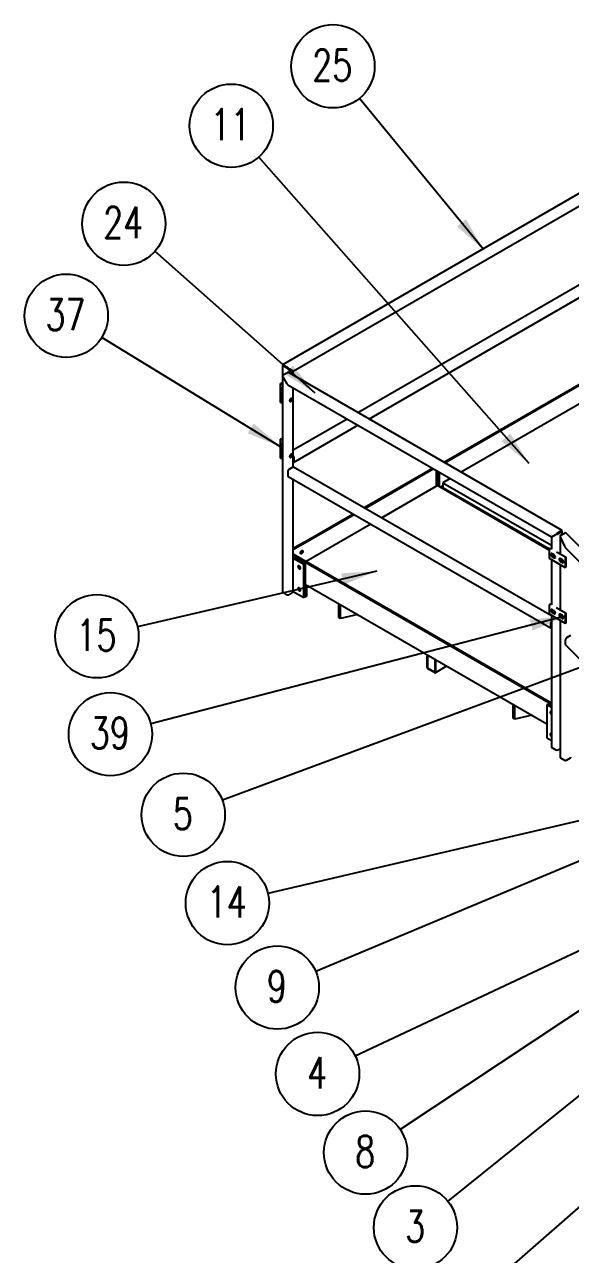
# Model space of a CAD drawing. Header units: millimetres. Extents: x 0 to 55611, y 0 to 32827.
# Drawn here: x 39857 to 41805, y 11077 to 15465 of the extents above; entities that cross this region are included whole.
import ezdxf

# ---------------------------------------------------------------- set-up
doc = ezdxf.new("R2010")
doc.units = ezdxf.units.MM
doc.header["$LTSCALE"] = 10
doc.linetypes.add('SLD-Continua', pattern=[0])
doc.layers.add('FIMSA-ACOTACIONES', color=7, linetype='SLD-Continua')
doc.layers.add('STRUC', color=5, linetype='SLD-Continua')
doc.styles.add('1', font='romans.shx', dxfattribs={"height": 125})
doc.styles.add('SLDTEXTSTYLE18', font='romans.shx', dxfattribs={"width": 0.75})
doc.dimstyles.new('50', dxfattribs={"dimscale": 0, "dimtxt": 125, "dimasz": 125, "dimexe": 125, "dimexo": 125, "dimgap": 50, "dimtad": 1, "dimdec": 0, "dimlfac": 49.861111, "dimzin": 1, "dimtxsty": '1', "dimcen": 2.5, "dimclrd": 1, "dimclre": 1, "dimadec": 0, "dimazin": 0, "dimtfac": 1, "dimtdec": 0, "dimtmove": 0, "dimatfit": 3, "dimfxl": 1, "dimtzin": 1, "dimarcsym": 0})

# ---------------------------------------------------------------- blocks, each defined once
blk = doc.blocks.new('SW_NOTE_0_15')
at = {"layer": 'FIMSA-ACOTACIONES', "color": 0}
blk.add_circle((-94.4, 114.9), 148.7, dxfattribs=at)
at = {"layer": 'FIMSA-ACOTACIONES', "color": 0, "insert": (-96.6, 174.4), "char_height": 111.12, "attachment_point": 2, "style": 'SLDTEXTSTYLE18'}
blk.add_mtext('25', dxfattribs=at)
blk = doc.blocks.new('SW_NOTE_0_16')
at = {"layer": 'FIMSA-ACOTACIONES', "color": 0}
blk.add_circle((-111.3, 98.5), 148.7, dxfattribs=at)
at = {"layer": 'FIMSA-ACOTACIONES', "color": 0, "insert": (-113.6, 158), "char_height": 111.12, "attachment_point": 2, "style": 'SLDTEXTSTYLE18'}
blk.add_mtext('24', dxfattribs=at)
blk = doc.blocks.new('SW_NOTE_0_17')
at = {"layer": 'FIMSA-ACOTACIONES', "color": 0}
blk.add_circle((-144.8, -33.8), 148.7, dxfattribs=at)
at = {"layer": 'FIMSA-ACOTACIONES', "color": 0, "insert": (-147, 25.7), "char_height": 111.12, "attachment_point": 2, "style": 'SLDTEXTSTYLE18'}
blk.add_mtext('15', dxfattribs=at)
blk = doc.blocks.new('SW_NOTE_0_18')
at = {"layer": 'FIMSA-ACOTACIONES', "color": 0}
blk.add_circle((-98.3, 111.5), 148.7, dxfattribs=at)
at = {"layer": 'FIMSA-ACOTACIONES', "color": 0, "insert": (-100.6, 171), "char_height": 111.12, "attachment_point": 2, "style": 'SLDTEXTSTYLE18'}
blk.add_mtext('11', dxfattribs=at)
blk = doc.blocks.new('SW_NOTE_0_21')
at = {"layer": 'FIMSA-ACOTACIONES', "color": 0}
blk.add_circle((-134.5, -63.3), 148.7, dxfattribs=at)
at = {"layer": 'FIMSA-ACOTACIONES', "color": 0, "insert": (-135.6, -3.9), "char_height": 111.1, "attachment_point": 2, "style": 'SLDTEXTSTYLE18'}
blk.add_mtext('4', dxfattribs=at)
blk = doc.blocks.new('SW_NOTE_0_22')
at = {"layer": 'FIMSA-ACOTACIONES', "color": 0}
blk.add_circle((-144.8, -33.9), 148.7, dxfattribs=at)
at = {"layer": 'FIMSA-ACOTACIONES', "color": 0, "insert": (-147, 25.6), "char_height": 111.12, "attachment_point": 2, "style": 'SLDTEXTSTYLE18'}
blk.add_mtext('14', dxfattribs=at)
blk = doc.blocks.new('SW_NOTE_0_41')
at = {"layer": 'FIMSA-ACOTACIONES', "color": 0}
blk.add_circle((-139.4, -51.7), 148.7, dxfattribs=at)
at = {"layer": 'FIMSA-ACOTACIONES', "color": 0, "insert": (-140.5, 7.8), "char_height": 111.1, "attachment_point": 2, "style": 'SLDTEXTSTYLE18'}
blk.add_mtext('5', dxfattribs=at)
blk = doc.blocks.new('SW_NOTE_0_42')
at = {"layer": 'FIMSA-ACOTACIONES', "color": 0}
blk.add_circle((-123.9, -82.2), 148.7, dxfattribs=at)
at = {"layer": 'FIMSA-ACOTACIONES', "color": 0, "insert": (-125, -22.8), "char_height": 111.1, "attachment_point": 2, "style": 'SLDTEXTSTYLE18'}
blk.add_mtext('8', dxfattribs=at)
blk = doc.blocks.new('SW_NOTE_0_43')
at = {"layer": 'FIMSA-ACOTACIONES', "color": 0}
blk.add_circle((-137.2, -57.4), 148.7, dxfattribs=at)
at = {"layer": 'FIMSA-ACOTACIONES', "color": 0, "insert": (-138.3, 2.1), "char_height": 111.1, "attachment_point": 2, "style": 'SLDTEXTSTYLE18'}
blk.add_mtext('9', dxfattribs=at)
blk = doc.blocks.new('SW_NOTE_0_45')
at = {"layer": 'FIMSA-ACOTACIONES', "color": 0}
blk.add_circle((-115.8, -93.3), 148.7, dxfattribs=at)
at = {"layer": 'FIMSA-ACOTACIONES', "color": 0, "insert": (-116.9, -33.8), "char_height": 111.1, "attachment_point": 2, "style": 'SLDTEXTSTYLE18'}
blk.add_mtext('3', dxfattribs=at)
blk = doc.blocks.new('SW_NOTE_0_46')
at = {"layer": 'FIMSA-ACOTACIONES', "color": 0}
blk.add_circle((-126.9, 77.5), 148.7, dxfattribs=at)
at = {"layer": 'FIMSA-ACOTACIONES', "color": 0, "insert": (-129.1, 137), "char_height": 111.12, "attachment_point": 2, "style": 'SLDTEXTSTYLE18'}
blk.add_mtext('37', dxfattribs=at)
blk = doc.blocks.new('SW_NOTE_0_47')
at = {"layer": 'FIMSA-ACOTACIONES', "color": 0}
blk.add_circle((-143.9, -37.3), 148.7, dxfattribs=at)
at = {"layer": 'FIMSA-ACOTACIONES', "color": 0, "insert": (-146.2, 22.2), "char_height": 111.12, "attachment_point": 2, "style": 'SLDTEXTSTYLE18'}
blk.add_mtext('39', dxfattribs=at)

msp = doc.modelspace()

# ---------------------------------------------------------------- linework, layer by layer
at = {"color": 7, "linetype": 'SLD-Continua', "lineweight": 25}
for p, q in [((40774.2, 14186.6), (40770.7, 14184.5)), ((40770.7, 14151.3), (40770.7, 14184.5)), ((40770.7, 14184.5), (40777, 14180.8)), ((40774.2, 14186.6), (40777, 14184.9)), ((40777, 14153.8), (40770.7, 14150.1)), ((40770.7, 14151.3), (40771.7, 14150.7)), ((40770.7, 14116.9), (40770.7, 14150.1)), ((40770.7, 14150.1), (40774.2, 14148)), ((40777, 14149.6), (40774.2, 14148)), ((40774.2, 14114.8), (40774.2, 14148)), ((40770.7, 14116.9), (40774.2, 14114.8)), ((40777, 14116.5), (40774.2, 14114.8)), ((40774.2, 13987.5), (40770.7, 13985.4)), ((40770.7, 13952.2), (40770.7, 13985.4)), ((40770.7, 13985.4), (40777, 13981.7)), ((40774.2, 13987.5), (40777, 13985.8)), ((40777, 13954.7), (40770.7, 13951)), ((40770.7, 13952.2), (40771.7, 13951.6)), ((40770.7, 13917.8), (40770.7, 13951)), ((40770.7, 13951), (40774.2, 13948.9)), ((40770.7, 13917.8), (40774.2, 13915.7)), ((40777, 13950.5), (40774.2, 13948.9)), ((40774.2, 13915.7), (40774.2, 13948.9)), ((40777, 13917.4), (40774.2, 13915.7)), ((41729.8, 13593.6), (41729.8, 13561.5)), ((41733, 13595.9), (41730.3, 13594.4)), ((41737.2, 13593.7), (41733.3, 13596)), ((41747, 13572.8), (41739.8, 13576.9)), ((41739.8, 13566.6), (41747, 13562.4)), ((41745.6, 13567.4), (41747.6, 13566.2)), ((41789.8, 13563.3), (41755.7, 13583)), ((41789.5, 13563.3), (41786.8, 13561.7)), ((41790, 13530.9), (41790, 13563)), ((41729.9, 13561.2), (41786.5, 13528.5)), ((41776.4, 13555.8), (41769.2, 13560)), ((41769.2, 13549.6), (41776.4, 13545.4)), ((41772.8, 13551.7), (41780, 13547.5)), ((41780, 13547.5), (41780.8, 13547.1)), ((41786.4, 13560.9), (41786.4, 13528.8)), ((41786.8, 13528.5), (41789.5, 13530.1)), ((41729.8, 13394.5), (41729.8, 13362.4)), ((41732.9, 13396.8), (41730.2, 13395.3)), ((41737.2, 13394.6), (41733.2, 13396.9)), ((41729.9, 13362.1), (41786.5, 13329.4)), ((41746.9, 13373.7), (41739.8, 13377.9)), ((41739.8, 13367.5), (41746.9, 13363.3)), ((41745.6, 13368.3), (41747.6, 13367.1)), ((41789.8, 13364.2), (41755.7, 13383.9)), ((41776.4, 13356.7), (41769.2, 13360.9)), ((41769.2, 13350.5), (41776.4, 13346.4)), ((41772.8, 13352.6), (41780, 13348.4)), ((41780, 13348.4), (41780.8, 13348)), ((41786.3, 13361.8), (41786.3, 13329.7)), ((41789.5, 13364.2), (41786.8, 13362.6)), ((41789.9, 13331.8), (41789.9, 13363.9)), ((41786.8, 13329.4), (41789.5, 13331))]:
    msp.add_line(p, q, dxfattribs=at)
at = {"color": 7, "linetype": 'SLD-Continua', "lineweight": 25, "flags": 128}
for points in [[(40777, 14169.2), (40776.4, 14169.2), (40775.6, 14169.1), (40774.9, 14168.7), (40774.3, 14168), (40774, 14167.1), (40773.9, 14166), (40774, 14164.8), (40774.3, 14163.5), (40774.9, 14162.2), (40775.6, 14161), (40776.4, 14159.9), (40777, 14159.3)], [(40777, 13970.1), (40776.4, 13970.1), (40775.6, 13970), (40774.9, 13969.6), (40774.3, 13968.9), (40774, 13968), (40773.9, 13966.9), (40774, 13965.7), (40774.3, 13964.4), (40774.9, 13963.1), (40775.6, 13961.9), (40776.4, 13960.8), (40777, 13960.1)], [(41739.8, 13576.9), (41738.8, 13577.4), (41737.8, 13577.6), (41737, 13577.4), (41736.3, 13577), (41735.7, 13576.3), (41735.4, 13575.4), (41735.3, 13574.4), (41735.4, 13573.1), (41735.7, 13571.8), (41736.3, 13570.6), (41737, 13569.3), (41737.8, 13568.2), (41738.8, 13567.3), (41739.8, 13566.6)], [(41747, 13562.4), (41748, 13562), (41748.9, 13561.8), (41749.8, 13561.9), (41750.5, 13562.4), (41751, 13563), (41751.4, 13563.9), (41751.5, 13565), (41751.4, 13566.2), (41751, 13567.5), (41750.5, 13568.8), (41749.8, 13570.1), (41748.9, 13571.2), (41748, 13572.1), (41747, 13572.8)], [(41769.2, 13560), (41768.2, 13560.4), (41767.3, 13560.6), (41766.4, 13560.4), (41765.7, 13560), (41765.2, 13559.4), (41764.8, 13558.5), (41764.7, 13557.4), (41764.8, 13556.2), (41765.2, 13554.9), (41765.7, 13553.6), (41766.4, 13552.3), (41767.3, 13551.2), (41768.2, 13550.3), (41769.2, 13549.6)], [(41776.4, 13545.4), (41777.4, 13545), (41778.3, 13544.8), (41779.2, 13545), (41779.9, 13545.4), (41780.4, 13546), (41780.8, 13546.9), (41780.9, 13548), (41780.8, 13549.3), (41780.4, 13550.5), (41779.9, 13551.8), (41779.2, 13553.1), (41778.3, 13554.2), (41777.4, 13555.1), (41776.4, 13555.8)], [(41739.8, 13377.9), (41738.8, 13378.3), (41737.8, 13378.5), (41737, 13378.3), (41736.3, 13377.9), (41735.7, 13377.3), (41735.4, 13376.4), (41735.3, 13375.3), (41735.4, 13374), (41735.7, 13372.8), (41736.3, 13371.5), (41737, 13370.2), (41737.8, 13369.1), (41738.8, 13368.2), (41739.8, 13367.5)], [(41746.9, 13363.3), (41747.9, 13362.9), (41748.9, 13362.7), (41749.7, 13362.9), (41750.5, 13363.3), (41751, 13363.9), (41751.3, 13364.8), (41751.4, 13365.9), (41751.3, 13367.2), (41751, 13368.4), (41750.5, 13369.7), (41749.7, 13371), (41748.9, 13372.1), (41747.9, 13373), (41746.9, 13373.7)], [(41769.2, 13360.9), (41768.2, 13361.3), (41767.2, 13361.5), (41766.4, 13361.4), (41765.7, 13360.9), (41765.1, 13360.3), (41764.8, 13359.4), (41764.7, 13358.3), (41764.8, 13357.1), (41765.1, 13355.8), (41765.7, 13354.5), (41766.4, 13353.2), (41767.2, 13352.1), (41768.2, 13351.2), (41769.2, 13350.5)], [(41776.4, 13346.4), (41777.4, 13345.9), (41778.3, 13345.7), (41779.2, 13345.9), (41779.9, 13346.3), (41780.4, 13347), (41780.7, 13347.9), (41780.9, 13348.9), (41780.7, 13350.2), (41780.4, 13351.5), (41779.9, 13352.7), (41779.2, 13354), (41778.3, 13355.1), (41777.4, 13356), (41776.4, 13356.7)]]:
    msp.add_lwpolyline(points, dxfattribs=at)
at = {"color": 7, "linetype": 'SLD-Continua', "lineweight": 25}
for centre, radius, start, end in [((41730.8, 13593.6), 0.976, 122.6043, 177.385), ((41730.1, 13561.4), 0.319, 174.3694, 234.2998), ((41733.1, 13595.7), 0.319, 65.6894, 125.62), ((41787.4, 13560.9), 0.976, 122.6043, 177.385), ((41789.7, 13563.1), 0.277, 350.7781, 129.2111), ((41777.7, 13559.6), 9.38, 175.6625, 238.2246), ((41786.6, 13528.7), 0.277, 170.7781, 309.2111), ((41789, 13530.9), 0.976, 302.6043, 357.385), ((41730.8, 13394.5), 0.976, 122.6043, 177.385), ((41733.1, 13396.6), 0.319, 65.6894, 125.62), ((41730.1, 13362.3), 0.319, 174.3694, 234.2998), ((41777.7, 13360.5), 9.38, 175.6625, 238.2246), ((41787.3, 13361.8), 0.976, 122.6043, 177.385), ((41789.7, 13364), 0.277, 350.7781, 129.2111), ((41786.6, 13329.7), 0.277, 170.7781, 309.2111), ((41789, 13331.8), 0.976, 302.6043, 357.385)]:
    msp.add_arc(centre, radius, start, end, dxfattribs=at)
at = {"layer": 'STRUC', "linetype": 'SLD-Continua', "lineweight": 25}
for p, q in [((42027.3, 14973.1), (40777.7, 14251.7)), ((40816.1, 14228.8), (42043.1, 14937.1)), ((42001, 14631.3), (41046.9, 14080.5)), ((41085.9, 14057.9), (42020.6, 14597.5)), ((41353.3, 13903.5), (42080, 14323)), ((41356.9, 13901.5), (42080, 14318.9)), ((40777, 14250.5), (40777, 14212.9)), ((40797.8, 14239.3), (40777.2, 14251.2)), ((40778.5, 14248.5), (40793.1, 14240.1)), ((40780.2, 14251.5), (40794.8, 14243)), ((40780.2, 14215.9), (40794.8, 14224.3)), ((41775.5, 13659.8), (40797.3, 14224.6)), ((40800, 14238), (40814.7, 14229.6)), ((40816.1, 14213.7), (40816.1, 14228.8)), ((42080, 14251.8), (41415, 13868)), ((40777, 14212.9), (40777, 13441.4)), ((40778.5, 14214.9), (40780.1, 14215.8)), ((40778.5, 14208.9), (40793.1, 14183.5)), ((40796.6, 14179.8), (41737.1, 13636.9)), ((40816.1, 13886.7), (40816.1, 14168.6)), ((41007.8, 14057.9), (40816.1, 13947.3)), ((40817.1, 13902.7), (41046.9, 14035.4)), ((40816.4, 13906), (40816.4, 13922.9)), ((40818.1, 13921.9), (40818.1, 13905)), ((40796.6, 13871.8), (40796.6, 13854.9)), ((40814.7, 13886.2), (40800, 13877.8)), ((41737.1, 13355.4), (40817.1, 13886.5)), ((41312.9, 13881.8), (41069.1, 13741)), ((41316.5, 13879.7), (41072.7, 13739)), ((41326, 13874.2), (41326, 13817.3)), ((41334.5, 13818.1), (41334.5, 13869.3)), ((40797.6, 13852.6), (41736.1, 13310.9)), ((40816.1, 13441.4), (40816.1, 13842)), ((41338, 13816), (41338, 13867.3)), ((41375.9, 13845.4), (41350.1, 13830.5)), ((41350.1, 13830.5), (41737.1, 13607.1)), ((41350.1, 13830.5), (41350.1, 13813.9)), ((41330.9, 13820.1), (41131.5, 13705)), ((41729.8, 13589.8), (41330.9, 13820.1)), ((41350.1, 13819.1), (41341.3, 13814.1)), ((41350.1, 13813.9), (41730.3, 13594.4)), ((41030, 13718.5), (40816.1, 13595)), ((41033.6, 13716.4), (40816.1, 13590.9)), ((41092.4, 13682.5), (40862.3, 13549.6)), ((41776, 13659.4), (41755.4, 13647.5)), ((41758.4, 13651.1), (41773, 13659.6)), ((41760.1, 13648.2), (41774.7, 13656.7)), ((41769.9, 13643), (41783.7, 13651)), ((41772.5, 13643.6), (41786.3, 13651.6)), ((41776.2, 13646.6), (41776.2, 13658.7)), ((43539.3, 11905.1), (41788.9, 13652)), ((40854, 13617.4), (40816.1, 13595.5)), ((40854.5, 13617.2), (40854, 13617.4)), ((41737.1, 13636.9), (41737.1, 13593.8)), ((41738.5, 13637.7), (41753.2, 13646.2)), ((41768.3, 13640.7), (41768.3, 13575.7)), ((41769.9, 13635.3), (41783.7, 13604.5)), ((40816.1, 13576.3), (41737.1, 13044.6)), ((40816.1, 13572.1), (41737.1, 13040.5)), ((40859.4, 13541.4), (40816.1, 13566.4)), ((40842.5, 13579.7), (40841.7, 13579.3)), ((40847, 13587.5), (40846.9, 13588.4)), ((41786.9, 13599.7), (43501, 11889)), ((40854, 13538.3), (40816.1, 13560.2)), ((40859.4, 13541.4), (40854, 13538.3)), ((40854, 13420.7), (40854, 13538.3)), ((40859.4, 13423.8), (40859.4, 13541.4)), ((41737.1, 13557), (41737.1, 13394.7)), ((41768.3, 13539), (41768.2, 13376.7)), ((41772.3, 13557.1), (41772.4, 13558.1)), ((40793.1, 13431), (40778.5, 13439.4)), ((40814.7, 13439.4), (40800, 13431)), ((40816.1, 13442.6), (40854, 13420.7)), ((40859.4, 13467.8), (41720.7, 12970.6)), ((40862.6, 13466), (40859.4, 13464.1)), ((40859.4, 13464.1), (40859.4, 13422.7)), ((40864.8, 13429.9), (40864.8, 13456.9)), ((40859.4, 13423.8), (40854, 13420.7)), ((40859.4, 13422.7), (40858.4, 13423.2)), ((40859.4, 13422.7), (40861.2, 13423.7)), ((40978.7, 13395.3), (40981.9, 13397.1)), ((40984.1, 13392.2), (40978.7, 13395.3)), ((40978.7, 13349.7), (40978.7, 13395.3)), ((40984.1, 13392.2), (40987.3, 13394)), ((40984.1, 13346.5), (40984.1, 13392.2)), ((40984.1, 13346.5), (40978.7, 13349.7)), ((41045.9, 13360.1), (40984.1, 13346.5)), ((41737.1, 13357.9), (41737.1, 12887.2)), ((41772.2, 13358.1), (41772.3, 13359.1)), ((41735.1, 13313.1), (41735.1, 13330)), ((41736.8, 13314.1), (41736.8, 13331)), ((41768.2, 13340), (41768.1, 12850.9)), ((41787.5, 13253.2), (41787.5, 13270.2)), ((41805.2, 13285.1), (41791.3, 13277.1)), ((41297.6, 13214.8), (41294.4, 13213)), ((41294.4, 13171.4), (41294.4, 13213)), ((41294.4, 13213), (41296.2, 13212)), ((41299.3, 13213.8), (41296.2, 13212)), ((41296.2, 13170.4), (41296.2, 13212)), ((41788.3, 13250.7), (42633.1, 12407.6)), ((41319.7, 13154.8), (41297.9, 13167.4)), ((41321.5, 13197.4), (41324.6, 13199.2)), ((41321.5, 13197.4), (41323.2, 13196.4)), ((41321.5, 13197.4), (41321.5, 13155.8)), ((41322.2, 13152.6), (41363.8, 13176.6)), ((41323.2, 13196.4), (41326.3, 13198.3)), ((41323.2, 13196.4), (41323.2, 13154.8)), ((41319.7, 13152.8), (41297.9, 13165.4)), ((41601, 13036.1), (41604.1, 13037.9)), ((41606.4, 13033), (41601, 13036.1)), ((41601, 12990.4), (41601, 13036.1)), ((41606.4, 13033), (41609.5, 13034.8)), ((41726.1, 13041.1), (41720.7, 13038)), ((41720.7, 13038), (41720.7, 12920.4)), ((41737.1, 13028.5), (41720.7, 13038)), ((41737.1, 13034.7), (41726.1, 13041.1)), ((41606.4, 12987.3), (41606.4, 13033)), ((41668.2, 13000.9), (41606.4, 12987.3)), ((41606.4, 12987.3), (41601, 12990.4)), ((41720.7, 12920.4), (41737.1, 12910.9)), ((41738.5, 12885.2), (41753.2, 12876.8)), ((41760.1, 12876.8), (41768.1, 12881.4)), ((41769.7, 12848.7), (41783.5, 12840.7)), ((41791.2, 12840.7), (41805.1, 12848.6))]:
    msp.add_line(p, q, dxfattribs=at)
at = {"layer": 'STRUC', "linetype": 'SLD-Continua', "lineweight": 25, "flags": 128}
for points in [[(40797.8, 14239.3), (40798.6, 14238.9), (40799.4, 14238.4), (40800, 14238)], [(40816.1, 14228.8), (40816.1, 14228.8), (40815.9, 14228.9), (40815.7, 14229), (40815.2, 14229.3), (40814.7, 14229.6)], [(40807.4, 14130.8), (40806.4, 14130.2), (40805.5, 14129.3), (40804.6, 14128.2), (40803.9, 14127), (40803.4, 14125.8), (40803, 14124.6), (40802.9, 14123.4), (40802.9, 14122.3), (40803.2, 14121.3), (40803.6, 14120.6), (40804.3, 14120.1), (40805, 14119.9), (40805.9, 14119.9), (40806.9, 14120.2), (40807.8, 14120.8), (40808.8, 14121.6), (40809.7, 14122.6), (40810.4, 14123.7), (40811.1, 14124.9), (40811.5, 14126.2), (40811.8, 14127.4), (40811.8, 14128.5), (40811.7, 14129.5), (40811.3, 14130.4), (40810.8, 14131), (40810.1, 14131.4), (40809.2, 14131.5), (40808.3, 14131.3), (40807.4, 14130.8)], [(40803.4, 14120.9), (40804.2, 14120.9), (40805.1, 14121.2), (40806.1, 14121.8), (40807.1, 14122.6), (40807.9, 14123.6), (40808.7, 14124.7), (40809.3, 14125.9), (40809.8, 14127.1), (40810.1, 14128.4), (40810.1, 14129.5), (40810, 14130.5), (40809.6, 14131.4), (40809.5, 14131.5)], [(40807.4, 13931.7), (40806.4, 13931.1), (40805.5, 13930.2), (40804.6, 13929.1), (40803.9, 13927.9), (40803.4, 13926.7), (40803, 13925.4), (40802.9, 13924.3), (40802.9, 13923.2), (40803.2, 13922.2), (40803.6, 13921.5), (40804.3, 13921), (40805, 13920.8), (40805.9, 13920.8), (40806.9, 13921.1), (40807.8, 13921.7), (40808.8, 13922.5), (40809.7, 13923.5), (40810.4, 13924.6), (40811.1, 13925.8), (40811.5, 13927), (40811.8, 13928.3), (40811.8, 13929.4), (40811.7, 13930.4), (40811.3, 13931.3), (40810.8, 13931.9), (40810.1, 13932.3), (40809.2, 13932.4), (40808.3, 13932.2), (40807.4, 13931.7)], [(40803.4, 13921.8), (40804.2, 13921.8), (40805.1, 13922.1), (40806.1, 13922.7), (40807.1, 13923.5), (40807.9, 13924.4), (40808.7, 13925.6), (40809.3, 13926.8), (40809.8, 13928), (40810.1, 13929.3), (40810.1, 13930.4), (40810, 13931.4), (40809.6, 13932.3), (40809.5, 13932.3)], [(41786.3, 13651.6), (41786.8, 13651.8), (41787.3, 13652), (41787.7, 13652.1), (41788.1, 13652.2), (41788.4, 13652.2), (41788.7, 13652.1), (41788.9, 13652)], [(40841.6, 13580.2), (40841.7, 13581.4), (40842, 13582.6), (40842.5, 13583.9), (40843.2, 13585.1), (40844, 13586.2), (40844.9, 13587.1), (40845.8, 13587.9), (40846.8, 13588.3), (40847.7, 13588.6), (40848.6, 13588.6), (40849.3, 13588.3), (40849.9, 13587.7), (40850.3, 13586.9), (40850.5, 13586), (40850.5, 13584.8), (40850.3, 13583.6), (40849.9, 13582.4), (40849.3, 13581.1), (40848.6, 13580), (40847.7, 13579), (40846.8, 13578.1), (40845.8, 13577.5), (40844.9, 13577.1), (40844, 13577), (40843.2, 13577.2), (40842.5, 13577.6), (40842, 13578.3), (40841.7, 13579.2), (40841.6, 13580.2)], [(41741.4, 13574), (41741.5, 13575.1), (41741.7, 13575.8)], [(41743.1, 13575), (41743.1, 13574.4), (41743.3, 13573.2), (41743.7, 13572), (41744.3, 13570.7), (41745.1, 13569.6), (41745.9, 13568.6), (41746.8, 13567.7), (41747.8, 13567.1), (41748.8, 13566.7), (41749.7, 13566.6), (41749.7, 13566.6)], [(41750.3, 13569.1), (41750.3, 13568.3), (41750.1, 13567.3), (41749.7, 13566.5), (41749.1, 13566), (41748.4, 13565.7), (41747.5, 13565.7), (41746.9, 13565.8)], [(40841.6, 13525.9), (40841.5, 13527.1), (40841.2, 13528.3), (40840.7, 13529.6), (40840, 13530.8), (40839.2, 13531.8), (40838.3, 13532.8), (40837.3, 13533.5), (40836.4, 13534), (40835.4, 13534.3), (40834.6, 13534.2), (40833.8, 13533.9), (40833.2, 13533.4), (40832.8, 13532.6), (40832.6, 13531.6), (40832.6, 13530.5), (40832.8, 13529.3), (40833.2, 13528), (40833.8, 13526.8), (40834.6, 13525.6), (40835.4, 13524.6), (40836.4, 13523.8), (40837.3, 13523.2), (40838.3, 13522.8), (40839.2, 13522.7), (40840, 13522.9), (40840.7, 13523.3), (40841.2, 13524), (40841.5, 13524.8), (40841.6, 13525.9)], [(41780.7, 13549.7), (41780.6, 13549.7), (41780, 13549.1), (41779.3, 13548.8), (41778.4, 13548.8), (41777.5, 13549), (41776.5, 13549.5), (41775.6, 13550.2), (41774.7, 13551.2), (41773.9, 13552.3), (41773.2, 13553.5), (41772.7, 13554.7), (41772.4, 13556), (41772.3, 13557.1)], [(41774.3, 13557), (41774.5, 13556.5), (41774.9, 13555.2), (41775.5, 13554), (41776.2, 13552.8), (41777.1, 13551.8), (41778, 13551), (41779, 13550.3), (41779.9, 13550), (41780.6, 13549.9)], [(40841.6, 13447.5), (40841.5, 13448.7), (40841.2, 13449.9), (40840.7, 13451.2), (40840, 13452.4), (40839.2, 13453.5), (40838.3, 13454.4), (40837.3, 13455.1), (40836.4, 13455.6), (40835.4, 13455.9), (40834.6, 13455.8), (40833.8, 13455.5), (40833.2, 13455), (40832.8, 13454.2), (40832.6, 13453.2), (40832.6, 13452.1), (40832.8, 13450.9), (40833.2, 13449.6), (40833.8, 13448.4), (40834.6, 13447.3), (40835.4, 13446.2), (40836.4, 13445.4), (40837.3, 13444.8), (40838.3, 13444.4), (40839.2, 13444.3), (40840, 13444.5), (40840.7, 13444.9), (40841.2, 13445.6), (40841.5, 13446.4), (40841.6, 13447.5)], [(41741.4, 13374.9), (41741.5, 13376), (41741.7, 13376.7)], [(41743.1, 13375.9), (41743.1, 13375.3), (41743.3, 13374.1), (41743.7, 13372.9), (41744.3, 13371.6), (41745.1, 13370.5), (41745.9, 13369.5), (41746.8, 13368.6), (41747.8, 13368), (41748.8, 13367.6), (41749.7, 13367.5), (41749.7, 13367.5)], [(41750.3, 13370), (41750.3, 13369.2), (41750.1, 13368.2), (41749.7, 13367.4), (41749.1, 13366.9), (41748.4, 13366.6), (41747.5, 13366.6), (41746.9, 13366.7)], [(41780.6, 13350.7), (41780.6, 13350.6), (41780, 13350), (41779.2, 13349.7), (41778.4, 13349.7), (41777.5, 13349.9), (41776.5, 13350.4), (41775.5, 13351.2), (41774.6, 13352.1), (41773.8, 13353.2), (41773.2, 13354.4), (41772.7, 13355.7), (41772.3, 13356.9), (41772.2, 13358.1)], [(41774.3, 13357.9), (41774.4, 13357.4), (41774.8, 13356.1), (41775.4, 13354.9), (41776.1, 13353.8), (41777, 13352.7), (41777.9, 13351.9), (41778.9, 13351.3), (41779.9, 13350.9), (41780.5, 13350.8)], [(41737.1, 13014.1), (41737, 13014.1), (41736, 13014.4), (41735.2, 13014.3), (41734.4, 13014), (41733.8, 13013.5), (41733.4, 13012.7), (41733.2, 13011.7), (41733.2, 13010.6), (41733.4, 13009.4), (41733.8, 13008.1), (41734.4, 13006.9), (41735.2, 13005.7), (41736, 13004.7), (41737, 13003.9), (41737.1, 13003.8)], [(41737.1, 12935.7), (41737, 12935.7), (41736, 12936), (41735.2, 12935.9), (41734.4, 12935.6), (41733.8, 12935.1), (41733.4, 12934.3), (41733.2, 12933.3), (41733.2, 12932.2), (41733.4, 12931), (41733.8, 12929.7), (41734.4, 12928.5), (41735.2, 12927.4), (41736, 12926.3), (41737, 12925.5), (41737.1, 12925.4)]]:
    msp.add_lwpolyline(points, dxfattribs=at)
at = {"layer": 'STRUC', "linetype": 'SLD-Continua', "lineweight": 25}
for centre, radius, start, end in [((40779.2, 14250.5), 2.15, 161.4441, 249.1491), ((40778.8, 14249.8), 2.15, 50.8606, 138.5622), ((40796.6, 14246.7), 7.48, 242.6243, 279.4738), ((40790.8, 14236.7), 7.47, 20.5245, 57.3806), ((40796.2, 14222.5), 2.33, 63.9964, 127.3141), ((40779.2, 14212.9), 2.15, 110.8509, 198.5559), ((40784.2, 14209.6), 7.47, 122.6194, 159.4755), ((40810.6, 13921.5), 7.54, 2.6972, 43.0301), ((40813, 13922.8), 3.37, 1.6631, 24.2473), ((40804.1, 13871.5), 7.49, 122.6055, 177.3945), ((40816.1, 13884.2), 2.45, 65.6929, 125.6176), ((40815.1, 13905.9), 1.35, 321.0497, 4.1648), ((40816.1, 13904.6), 2.1, 271.4647, 9.7137), ((40798.9, 13854.6), 2.34, 172.7442, 235.9436), ((41762.4, 13644.9), 7.47, 122.6194, 159.4755), ((41774.4, 13657.9), 2.15, 41.4378, 129.1394), ((41774, 13658.7), 2.15, 290.8509, 18.5559), ((41787.3, 13644.2), 7.65, 93.4096, 118.2566), ((41756.6, 13654.8), 7.48, 260.5262, 297.3757), ((41770.7, 13640.7), 2.4, 110.7508, 199.4626), ((41780, 13631.3), 14.4, 121.4322, 143.1597), ((40837.7, 13587.7), 9.26, 295.2277, 358.6702), ((40837.6, 13587.6), 9.29, 301.3902, 4.2612), ((41751.2, 13574.5), 9.85, 182.6922, 229.7947), ((40848.1, 13534.9), 10.2, 190.8135, 229.1812), ((40779.5, 13441.7), 2.45, 185.6948, 245.6253), ((40796.6, 13437.6), 7.5, 242.6097, 297.3903), ((40813.7, 13441.7), 2.45, 294.3747, 354.3052), ((40848.1, 13456.5), 10.2, 190.8135, 229.1812), ((40848.2, 13456.5), 10.3, 191.8394, 228.281), ((40857, 13430.3), 7.81, 302.6055, 357.3945), ((40872.7, 13456.5), 7.91, 126.6191, 177.1777), ((41751.2, 13375.4), 9.85, 182.6922, 229.7948), ((41737.1, 13312.7), 2.1, 170.2863, 268.5353), ((41742.6, 13329.7), 7.54, 136.9699, 177.3028), ((41740.2, 13330.9), 3.37, 155.7527, 178.3369), ((41738.1, 13314), 1.35, 175.8352, 218.9503), ((41301.9, 13171.7), 7.49, 182.6055, 237.3945), ((41299.9, 13170.5), 3.75, 182.6055, 237.3945), ((41320.4, 13155.6), 1.06, 230.7967, 9.214), ((41321.1, 13154.4), 2.13, 230.7967, 9.214), ((41739.5, 12887.5), 2.45, 185.6948, 245.6253), ((41756.6, 12883.4), 7.5, 242.6097, 297.3903), ((41770.8, 12851.1), 2.7, 184.9993, 246.2837), ((41787.4, 12848.1), 8.4, 242.5907, 297.388), ((41803.9, 12851.2), 2.75, 294.3794, 354.2983)]:
    msp.add_arc(centre, radius, start, end, dxfattribs=at)
for centre, major_axis, ratio, start_param, end_param in [((40796.6, 14240), (4.88, -2.82), 0.00007, 0.785439, 1.318154), ((40811.2, 14231.6), (4.88, -2.82), 0.00007, 0.000041, 0.785439), ((40781.9, 14210.9), (-3.45, 5.97), 0.577335, 1.038041, 1.570756), ((40781.9, 14210.9), (-3.45, 5.97), 0.577335, 1.038041, 1.570756), ((40796.6, 14185.5), (-3.45, 5.97), 0.577335, 1.570756, 2.356235), ((40796.6, 14185.5), (-3.45, 5.97), 0.577335, 1.570756, 2.356235), ((41742, 13639.7), (4.88, 2.82), 0.00007, 2.356154, 3.141633), ((41742, 13639.7), (4.88, 2.82), 0.00007, 2.356154, 3.141552), ((41756.6, 13648.2), (4.88, 2.82), 0.00007, 1.823439, 2.356154), ((41756.6, 13648.2), (4.88, 2.82), 0.00007, 1.823439, 2.356154), ((41773.8, 13637.6), (-3.62, 8.73), 0.469276, 1.108708, 1.632306), ((41773.8, 13637.6), (-3.62, 8.73), 0.469276, 1.108708, 1.632306), ((41787.6, 13606.8), (-3.62, 8.73), 0.469276, 1.632306, 2.294846), ((41787.6, 13606.8), (-3.62, 8.73), 0.469276, 1.632306, 2.294846), ((41791.3, 13272.4), (2.56, 5.04), 0.574981, 0.723578, 2.294374), ((41791.3, 13255.4), (2.56, 5.04), 0.574981, 2.294374, 2.956913)]:
    msp.add_ellipse(centre, major_axis=major_axis, ratio=ratio, start_param=start_param, end_param=end_param, dxfattribs=at)

# ---------------------------------------------------------------- block references
at = {"layer": 'FIMSA-ACOTACIONES'}
for name, p in [('SW_NOTE_0_15', (41051.9, 15201.8)), ('SW_NOTE_0_18', (40692.9, 14992.9)), ('SW_NOTE_0_16', (40322.3, 14656.5)), ('SW_NOTE_0_46', (40132.4, 14348.8)), ('SW_NOTE_0_17', (40259.9, 13316.3)), ('SW_NOTE_0_47', (40307, 12970.5)), ('SW_NOTE_0_41', (40562.7, 12697.2)), ('SW_NOTE_0_22', (40725.6, 12364.3)), ('SW_NOTE_0_43', (40896.1, 12086.5)), ('SW_NOTE_0_21', (41037.3, 11784.2)), ('SW_NOTE_0_42', (41197.9, 11522.3)), ('SW_NOTE_0_45', (41367.9, 11266.2))]:
    msp.add_blockref(name, p, dxfattribs=at)

# ---------------------------------------------------------------- leaders
for points in [[(41495.7, 14661.5), (41051.9, 15201.8)], [(41657.5, 13898.6), (40692.9, 14992.9)], [(40894.2, 14150.5), (40322.3, 14656.5)], [(40770.7, 13959.2), (40132.4, 14348.8)], [(41113.8, 13515.4), (40259.9, 13316.3)], [(41786.3, 13353.8), (40307, 12970.5)], [(42322.6, 13349.9), (40562.7, 12697.2)], [(43332.1, 12939.4), (41197.9, 11522.3)], [(42776.8, 12873.4), (40896.1, 12086.5)], [(42190.5, 12706.8), (40725.6, 12364.3)], [(42728.2, 12580.1), (41037.3, 11784.2)], [(43280.2, 12449), (41340.2, 10384)], [(42796.3, 12417.2), (41367.9, 11266.2)], [(44048.3, 11809.5), (41622.9, 9628.5)], [(42340.9, 11689.3), (41576.1, 11017.6)], [(42340.9, 11093.9), (41414.6, 9959.3)]]:
    msp.add_leader(points, dimstyle='50', override={"dimscale": 1, "dimlfac": 1})

doc.saveas('drawing.dxf')
